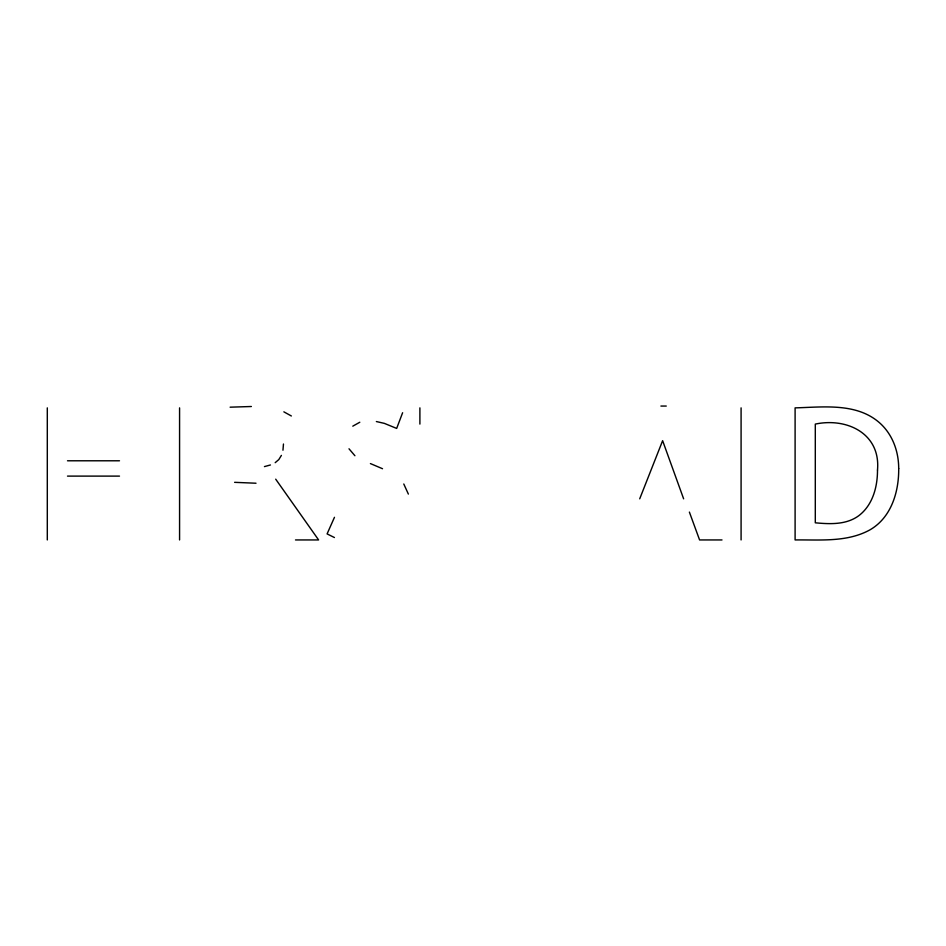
<?xml version="1.0" encoding="UTF-8"?>
<svg xmlns="http://www.w3.org/2000/svg" width="946" height="946" viewBox="0 0 946 946"><rect width="100%" height="100%" fill="white"/><g stroke="black" fill="none" stroke-linecap="round" stroke-linejoin="round"><path stroke-width="1.42" d="M282.96 450.225L283.469 444.017M402.618 412.728L396.67 428.42L384.348 423.37L376.366 421.549M639.709 498.826L662.626 440.682L683.627 498.826M334.47 517.308L327.091 533.899L334.423 537.529M281.4 455.393L278.822 459.555L275.191 462.677M352.787 426.161L359.799 422.247M264.442 466.603L270.438 464.971M230.115 407.182L251.364 406.508M660.911 406.059L666.256 406.059M67.497 460.785L119.492 460.785M67.497 476.11L119.492 476.11M295.495 539.941L318.613 539.941L275.7 479.173M721.999 539.941L699.579 539.941L689.386 512.082M234.608 482.33L256.011 483.229M370.406 463.575L382.527 468.719M283.859 411.841L291.356 415.98M349.003 448.794L354.916 455.736M403.788 483.997L408.365 494.084M741.085 407.868L741.085 539.941M419.894 407.868L419.894 424.092M179.574 407.868L179.574 539.941M47.3 407.868L47.3 539.941M877.498 470.067C877.545 486.894 872.732 505.117 858.755 515.724C846.221 524.947 829.985 524.167 815.298 522.807L815.298 424.092C847.06 417.387 880.761 433.658 877.498 470.067M898.7 468.542C898.96 491.861 891.274 517.628 869.871 529.902C847.037 542.46 820.135 539.634 795.101 539.941L795.101 407.868C823.741 407.135 857.573 402.393 880.631 423.773C892.906 435.255 898.7 451.952 898.7 468.542"/></g></svg>
